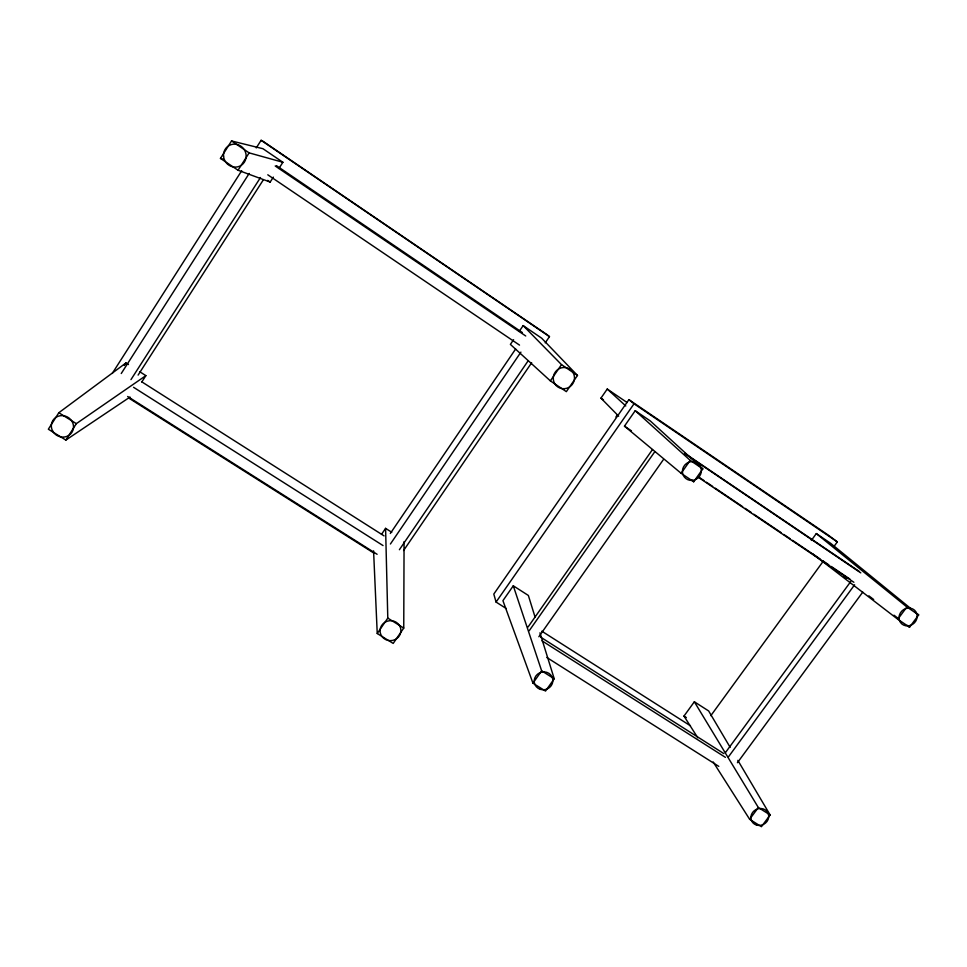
<?xml version="1.0" encoding="UTF-8"?>
<svg xmlns="http://www.w3.org/2000/svg" width="967" height="967" viewBox="0 0 967 967"><rect width="100%" height="100%" fill="white"/><g stroke="black" fill="none" stroke-linecap="round" stroke-linejoin="round"><path stroke-width="1.45" d="M373.576 550.864L377.239 633.506L393.194 643.418L403.747 628.079L404.073 541.629M128.466 364.535L125.976 362.951L58.83 412.728L48.35 429.215L65.853 440.082L130.013 397.05M273.359 177.118L270.18 182.062L238.039 170.24L220.464 158.395L231.548 140.952L262.939 148.713L282.896 162.275L278.919 168.463M65.853 440.082L76.333 423.655L145.872 375.631L139.647 371.666M238.039 170.24L249.123 152.871L282.896 162.275M112.269 373.419L241.702 170.724M256.255 147.915L261.114 140.312L263 141.267L546.959 334.606L549.474 336.637L545.231 342.85M124.356 365.49L125.976 362.951M121.25 373.516L249.196 173.431M130.968 379.62L260.486 177.529M138.112 375.087L263.338 179.838M141.823 381.941L145.872 375.631M381.518 534.352L385.591 528.357L391.756 532.285M513.586 339.695L510.395 344.397L550.368 380.877L566.348 391.647L577.48 375.462L541.665 338.184L523.147 325.601L519.158 331.476M390.33 533.47L515.629 349.014M390.414 544.01L520.911 352.133M399.395 549.715L528.212 360.691M403.59 550.525L531.657 362.746M377.239 633.506L387.791 618.118L385.591 528.357M550.368 380.877L561.501 364.619L523.147 325.601M618.687 416.173L600.954 398.138L607.24 389.048L627.136 402.55M615.931 416.958L617.369 414.867M833.784 546.754L837.325 541.895L828.332 535.162L628.901 399.649L493.799 594.076L496.071 602.066L506.237 608.533M496.071 602.066L634.038 403.783L628.901 399.649M535.041 617.006L528.357 595.454L513.284 585.797L502.925 600.664L532.95 683.173L545.521 691.067L554.224 678.774L539.949 632.805M624.464 426.145L635.21 410.709L650.295 420.947L702.804 468.898L693.702 481.759L681.131 473.286L624.464 426.145L631.427 430.847M528.055 627.015L652.495 449.546M529.263 630.653L654.852 451.637M538.861 636.745L663.592 459.337M532.95 683.173L541.653 670.844L513.284 585.797M681.131 473.286L690.233 460.389L635.21 410.709M697.763 737.736L683.983 716.076L694.342 701.788L708.63 710.938L730.158 747.346M811.349 540.42L816.305 533.579L830.593 543.273L910.539 608.34M710.83 715.665L823.171 561.331M725.588 752.411L850.658 581.675M728.381 756.968L854.61 584.805M737.422 762.709L862.757 592.118M737.845 760.352L770.131 814.963L761.428 826.688L749.643 819.291L758.346 807.53L694.342 701.788M812.739 553.922L897.787 619.255L906.889 606.974L816.305 533.579M897.787 619.255L909.548 627.184L918.65 614.939L915.169 612.111M220.464 158.395L223.292 159.362M58.83 412.728L76.333 423.655M387.791 618.118L403.747 628.079M541.653 670.844L554.224 678.774M758.346 807.53L770.131 814.963M133.555 387.296L383.041 545.569M546.814 657.487L718.783 766.372M127.656 396.494L377.106 554.296M128.708 398.041L374.326 553.378M541.798 631.173L690.438 725.794M141.569 381.699L384.032 535.875M540.686 637.18L723.848 753.607M541.967 640.819L725.407 757.342M683.983 716.076L686.365 717.599M698.96 477.19L703.94 480.563M706.442 482.243L712.679 486.449M715.181 488.142L742.632 506.672M745.122 508.352L751.359 512.558M753.861 514.251L781.312 532.769M783.802 534.461L790.039 538.667M792.541 540.36L819.992 558.878M822.482 560.57L828.719 564.776M831.221 566.457L849.933 579.1M697.654 476.84L853.873 582.279M684.576 453.172L859.264 571.461M684.551 453.559L860.775 572.875M600.954 398.138L603.444 399.83M690.233 460.389L702.804 468.898M906.889 606.974L918.65 614.939M267.786 174.797L519.521 345.11M267.69 180.382L270.18 182.062M634.038 403.783L837.325 541.895M276.441 165.647L522.289 332.503M275.22 165.998L525.722 335.984M231.548 140.952L249.123 152.871M561.501 364.619L577.48 375.462M261.114 140.312L549.474 336.637M843.768 576.489L846.161 578.326M868.886 595.841L873.672 599.528M894.004 615.205L898.79 618.892M907.167 625.347L909.548 627.184M691.393 479.825L693.702 481.759M607.24 389.048L625.782 405.959M713.163 761.948L749.643 819.291M756.508 825.056A9.102 8.316 -27 0 0 768.644 815.108A9.102 8.316 -27 0 0 754.236 810.721A9.102 8.316 -27 0 0 756.508 825.056M908.049 625.891A9.38 8.618 -39.1 0 0 915.979 611.93A9.38 8.618 -39.1 0 0 900.241 613.138A9.38 8.618 -39.1 0 0 908.049 625.891M540.384 689.362A9.392 8.884 -19.2 0 0 552.737 678.955A9.392 8.884 -19.2 0 0 537.507 674.217A9.392 8.884 -19.2 0 0 540.384 689.362M692.142 480.406A9.658 9.247 -40.9 0 0 699.975 465.731A9.658 9.247 -40.9 0 0 683.548 466.88A9.658 9.247 -40.9 0 0 692.142 480.406M383.633 638.268A10.432 9.972 -6.5 0 0 400.725 632.478A10.432 9.972 -6.5 0 0 387.102 621.261A10.432 9.972 -6.5 0 0 383.633 638.268M564.353 388.71A10.734 10.516 -45.8 0 0 572.827 372.198A10.734 10.516 -45.8 0 0 554.454 373.407A10.734 10.516 -45.8 0 0 564.353 388.71M52.702 431.149A11.253 10.637 27.1 0 0 71.957 432.309A11.253 10.637 27.1 0 0 62.613 415.617A11.253 10.637 27.1 0 0 52.702 431.149M223.546 156.255A11.64 11.193 55.8 0 0 241.375 165.248A11.64 11.193 55.8 0 0 239.574 145.364A11.64 11.193 55.8 0 0 223.546 156.255"/></g></svg>
